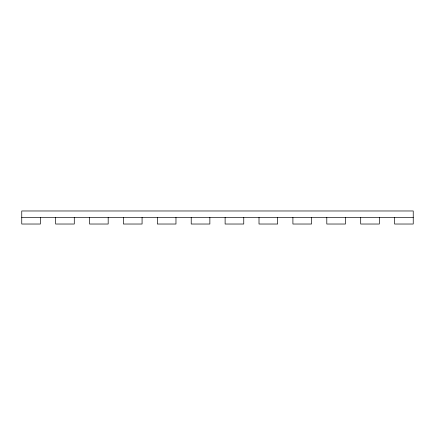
<?xml version="1.0" encoding="UTF-8"?>
<svg xmlns="http://www.w3.org/2000/svg" width="435" height="435" viewBox="0 0 435 435"><rect width="100%" height="100%" fill="white"/><g stroke="black" fill="none" stroke-linecap="round" stroke-linejoin="round"><path stroke-width="0.65" d="M21.75 217.5L413.25 217.5M394.588 217.5L394.588 224.025L413.234 224.025L413.234 210.975L21.75 210.975L21.75 224.025L40.39 224.025L40.39 217.5M379.336 217.5L379.336 224.025L360.697 224.025L360.697 217.5M345.444 217.5L345.444 224.025L326.799 224.025L326.799 217.5M311.547 217.5L311.547 224.025L292.907 224.025L292.907 217.5M277.655 217.5L277.655 224.025L259.01 224.025L259.01 217.5M243.758 217.5L243.758 224.025L225.118 224.025L225.118 217.5M209.866 217.5L209.866 224.025L191.221 224.025L191.221 217.5M175.968 217.5L175.968 224.025L157.329 224.025L157.329 217.5M142.076 217.5L142.076 224.025L123.431 224.025L123.431 217.5M108.179 217.5L108.179 224.025L89.539 224.025L89.539 217.5M74.287 217.5L74.287 224.025L55.642 224.025L55.642 217.5"/></g></svg>
